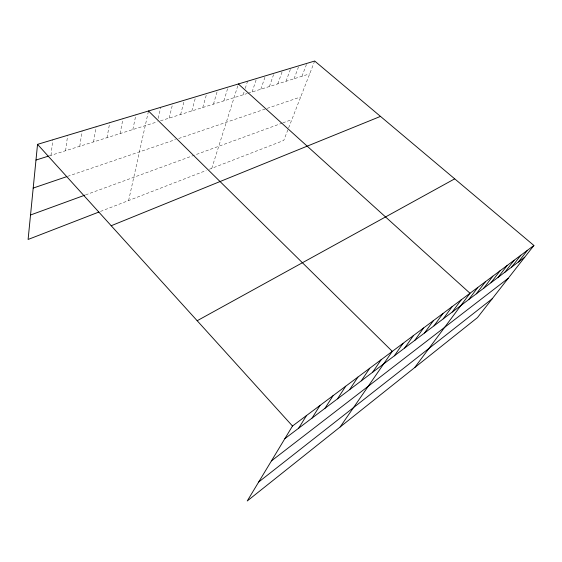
<?xml version="1.0" encoding="UTF-8"?>
<svg xmlns="http://www.w3.org/2000/svg" width="562" height="562" viewBox="0 0 562 562"><rect width="100%" height="100%" fill="white"/><g stroke="black" fill="none" stroke-linecap="round" stroke-linejoin="round"><path stroke-width="0.42" stroke-dasharray="2.81 2.11" d="M50.994 155.33L52.807 139.762M65.592 150.735L67.651 135.302M79.783 146.261L82.073 130.967M93.587 141.912L96.095 126.752M107.026 137.676L109.738 122.649M120.106 133.559L123.008 118.659M132.843 129.541L135.927 114.774M128.614 200.536L148.501 110.995M158.147 118.413L160.76 107.314M169.134 118.111L172.696 103.724M180.627 114.493L184.336 100.226M191.839 110.96L195.681 96.812M202.777 107.511L206.746 93.482M213.455 104.146L217.543 90.236M223.88 100.865L228.088 87.068M211.797 168.326L238.372 83.977M243.177 94.781L244.217 91.592M245.25 88.396L247.582 81.209M252.106 91.971L256.595 78.497M260.845 89.218L265.419 75.849M269.409 86.52L274.059 73.25M277.797 83.879L282.517 70.707M286.009 81.286L290.807 68.213M294.067 78.75L298.928 65.775M301.956 76.263L306.887 63.38M314.685 61.033L283.726 140.472L209.394 169.253M100.472 211.438L206.198 170.497M85.579 194.902L282.054 123.162M282.819 122.888L291.868 119.58M67.588 176.356L175.534 139.58M178.667 138.512L300.691 96.952M49.323 155.857L157.346 121.828M160.486 120.837L247.238 93.503M248.046 93.25L309.697 73.826"/><path stroke-width="0.84" d="M533.9 245.475L292.486 426.024L247.245 500.967L477.468 317.593L533.9 245.475L314.685 61.033L37.535 144.357L28.1 239.461L98.863 212.057M298.689 428.188L306.494 415.55M312.05 418.086L320.017 405.441M324.969 408.314L333.083 395.669M337.467 398.858L345.714 386.22M349.564 389.705L357.931 377.081M361.282 380.839L369.761 368.236M372.634 372.255L381.212 359.673M340.151 426.965L392.304 351.369L148.501 110.995M394.32 355.851L403.059 343.326M404.682 348.011L413.492 335.528M414.735 340.403L423.615 327.955M424.507 333.02L433.435 320.614M433.997 325.841L442.975 313.477M443.221 318.858L452.241 306.543M452.192 312.072L461.247 299.806M414.679 367.611L470.008 293.259L238.372 83.977M468.708 299.581L477.819 287.414M476.302 293.835L485.435 281.724M483.72 288.222L492.867 276.16M490.956 282.749L500.117 270.736M498.023 277.403L507.198 265.447M504.929 272.177L514.111 260.276M511.68 267.076L520.862 255.225M518.269 262.089L527.458 250.294M258.675 482.027L492.172 298.808M271.425 460.91L508.21 278.309M284.864 438.648L524.718 257.213M197.171 320.726L454.707 178.842M111.192 225.741L380.488 116.397M30.524 215L84.785 195.19M33.2 188.066L66.773 176.63M35.975 160.065L48.487 156.117M37.535 144.357L292.486 426.024"/></g></svg>
